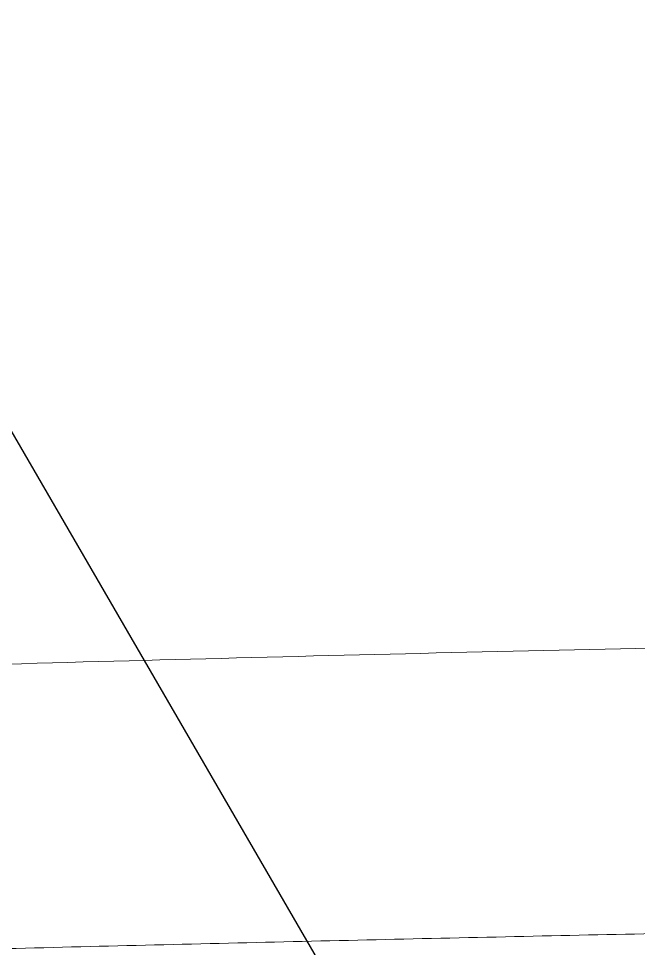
# Model space of a CAD drawing. Header units: millimetres. Extents: x 1680 to 166026, y 35966 to 91121.
# Drawn here: x 71890.8 to 71977.5, y 53027.7 to 53157.8 of the extents above; entities that cross this region are included whole.
import ezdxf

# ---------------------------------------------------------------- set-up
doc = ezdxf.new("R2010")
doc.units = ezdxf.units.MM
doc.layers.add('I-Furn', color=252, linetype='Continuous', lineweight=13)

# ---------------------------------------------------------------- blocks, each defined once
blk = doc.blocks.new('Furniture_Sofas-Armchairs_Icons-of-Denmark_ EC1-Sofa_Configuration7 - Default-V9-mebel yerləşmə planı')
at = {"layer": 'I-Furn'}
blk.add_open_spline([(-1338.17, 411.76), (-1337.91, 397.99), (-1337.37, 370.43), (-1336.45, 329.1), (-1335.46, 287.79), (-1334.4, 246.46), (-1333.33, 205.17), (-1332.28, 163.83), (-1331.34, 122.54), (-1330.32, 67.41), (-1329.96, 26.07), (-1329.95, -1.5)], degree=3, knots=[0, 0, 0, 0, 0.1, 0.2, 0.3, 0.4, 0.5, 0.6, 0.7, 0.8, 1, 1, 1, 1], dxfattribs=at)
blk.add_open_spline([(-1368.38, -1.5), (-1368.44, 21.43), (-1368.86, 67.27), (-1370.7, 136.02), (-1372.86, 204.76), (-1374.95, 273.5), (-1376.74, 342.24), (-1377.72, 388.08), (-1378.16, 411)], degree=3, dxfattribs=at)

msp = doc.modelspace()

# ---------------------------------------------------------------- linework, layer by layer
at = {"ltscale": 20}
msp.add_line((58206.66, 76694.97), (81825.77, 35966.45), dxfattribs=at)

# ---------------------------------------------------------------- block references
at = {"layer": 'I-Furn', "rotation": 269.9999999999999}
msp.add_blockref('Furniture_Sofas-Armchairs_Icons-of-Denmark_ EC1-Sofa_Configuration7 - Default-V9-mebel yerləşmə planı', (71609.09, 51692.4), dxfattribs=at)

doc.saveas('drawing.dxf')
